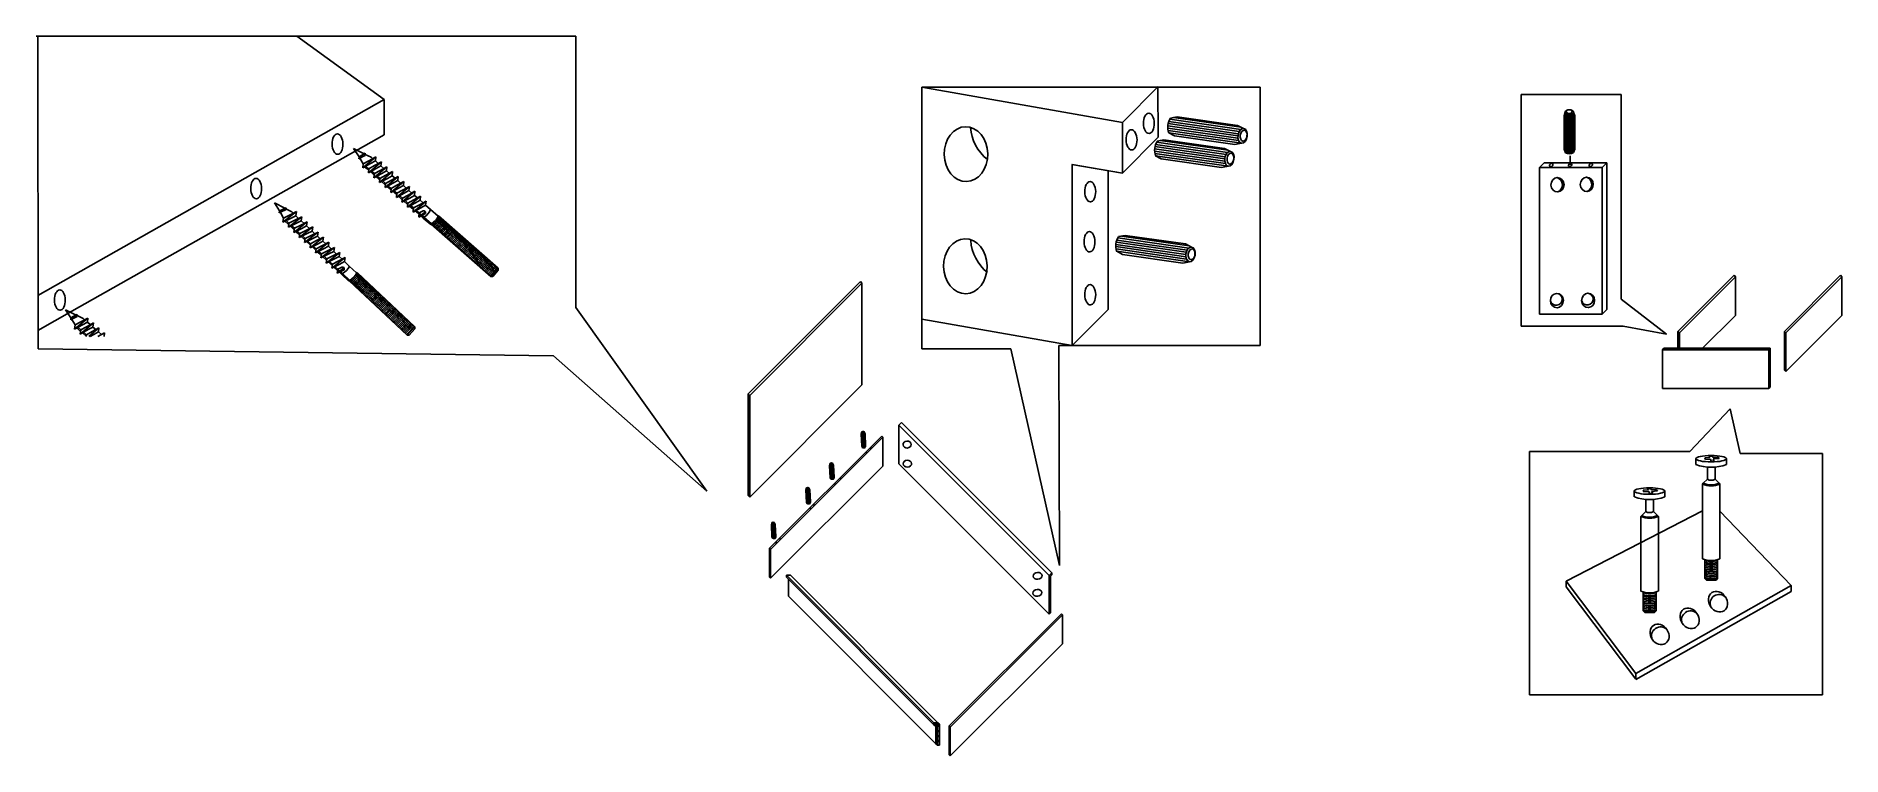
# Model space of a CAD drawing. Header units: inches. Extents: x -75 to 102, y 12 to 83.
import ezdxf

# ---------------------------------------------------------------- set-up
doc = ezdxf.new("R2010")
doc.units = ezdxf.units.IN
doc.header["$MEASUREMENT"] = 0
doc.linetypes.add('HIDDEN', pattern=[0.375, 0.25, -0.125])
doc.layers.add('NASCOSTE', color=1, linetype='HIDDEN')
doc.layers.add('OGGETTO', color=7, linetype='Continuous')

msp = doc.modelspace()

# ---------------------------------------------------------------- linework, layer by layer
for p, q in [((-22.3, 83.03), (-75.32, 83.03)), ((-75.14, 83.03), (-75.1, 52.29)), ((-41.11, 76.78), (-49.7, 83.03)), ((-22.3, 56.33), (-22.3, 83.03)), ((31.42, 74.54), (34.95, 78.08)), ((-75.14, 57.54), (-41.11, 76.78)), ((-41.11, 76.78), (-41.11, 73.33)), ((44.97, 78.01), (11.72, 78.01)), ((11.72, 78.01), (11.72, 52.27)), ((11.72, 78.01), (31.42, 74.54)), ((34.95, 73.08), (34.89, 78.01)), ((44.97, 52.61), (44.97, 78.01)), ((70.6, 54.51), (70.6, 77.27)), ((70.6, 77.27), (80.43, 77.27)), ((80.43, 77.27), (80.43, 57.17)), ((31.42, 74.54), (31.42, 69.54)), ((35.97, 74.64), (42.89, 73.64)), ((36.07, 74.85), (43.05, 73.84)), ((36.15, 74.97), (36.8, 75.09)), ((36.43, 75.02), (43.1, 74.06)), ((36.8, 75.09), (42.74, 74.25)), ((74.94, 75.54), (74.82, 75.19)), ((74.84, 71.9), (74.82, 75.19)), ((74.9, 71.7), (74.89, 75.4)), ((75.03, 71.52), (75.01, 75.39)), ((75.15, 71.48), (75.14, 75.33)), ((75.26, 71.47), (75.26, 75.3)), ((75.39, 71.47), (75.38, 75.29)), ((75.51, 71.48), (75.5, 75.31)), ((75.63, 71.52), (75.62, 75.36)), ((75.74, 75.54), (75.86, 75.2)), ((75.75, 71.58), (75.74, 75.54)), ((75.88, 71.9), (75.86, 75.2)), ((-71.79, 55.99), (-41.11, 73.33)), ((31.42, 69.54), (34.95, 73.08)), ((34.85, 72.7), (35.5, 72.83)), ((35.14, 72.76), (41.8, 71.8)), ((35.5, 72.83), (41.44, 71.99)), ((35.88, 74.21), (42.77, 73.21)), ((35.88, 73.99), (42.77, 72.99)), ((35.91, 74.43), (42.81, 73.43)), ((35.91, 73.76), (42.83, 72.76)), ((35.98, 73.52), (36.53, 73.21)), ((35.98, 73.52), (43.12, 72.49)), ((36.53, 73.21), (42.47, 72.36)), ((43.33, 73.94), (42.74, 74.25)), ((34.58, 71.95), (41.47, 70.95)), ((34.58, 71.73), (41.48, 70.73)), ((34.61, 72.17), (41.51, 71.17)), ((34.61, 71.5), (41.54, 70.5)), ((34.68, 72.38), (41.6, 71.38)), ((34.68, 71.26), (35.23, 70.95)), ((34.68, 71.26), (41.83, 70.23)), ((34.78, 72.59), (41.75, 71.58)), ((42.03, 71.68), (41.44, 71.99)), ((43.12, 72.49), (42.47, 72.36)), ((74.96, 71.55), (74.84, 71.9)), ((75.42, 71.27), (75.43, 70.38)), ((75.75, 71.58), (75.88, 71.9)), ((31.42, 69.54), (26.46, 70.41)), ((31.42, 69.54), (26.49, 70.41)), ((26.49, 70.41), (26.49, 52.61)), ((30.03, 56.15), (30.03, 69.79)), ((35.23, 70.95), (41.17, 70.1)), ((41.83, 70.23), (41.17, 70.1)), ((72.39, 70.11), (72.85, 70.58)), ((72.39, 55.69), (72.39, 70.11)), ((72.39, 70.11), (78.55, 70.11)), ((72.85, 70.58), (79.01, 70.58)), ((78.55, 70.11), (79.01, 70.58)), ((78.55, 55.69), (78.55, 70.11)), ((79.01, 56.15), (79.01, 70.58)), ((30.76, 62.55), (37.66, 61.56)), ((30.76, 62.33), (37.66, 61.33)), ((30.8, 62.78), (37.69, 61.77)), ((30.86, 62.98), (37.78, 61.99)), ((30.96, 63.19), (37.94, 62.19)), ((31.03, 63.31), (31.69, 63.44)), ((31.32, 63.36), (37.99, 62.4)), ((31.69, 63.44), (37.62, 62.59)), ((38.22, 62.28), (37.62, 62.59)), ((30.8, 62.1), (37.72, 61.1)), ((30.87, 61.87), (31.42, 61.55)), ((30.87, 61.87), (38.01, 60.84)), ((31.42, 61.55), (37.36, 60.71)), ((38.01, 60.84), (37.36, 60.71)), ((5.69, 58.89), (-5.34, 47.86)), ((-5.2, 47.71), (5.83, 58.75)), ((5.83, 58.75), (5.69, 58.89)), ((5.83, 48.75), (5.83, 58.75)), ((91.52, 59.51), (86.01, 53.99)), ((91.66, 59.37), (86.15, 53.85)), ((91.66, 59.37), (91.52, 59.51)), ((91.66, 59.37), (91.66, 55.57)), ((101.97, 59.51), (96.46, 53.99)), ((96.6, 53.85), (102.11, 59.37)), ((102.11, 59.37), (101.97, 59.51)), ((102.11, 55.57), (102.11, 59.37)), ((80.43, 57.17), (84.87, 53.72)), ((-71.79, 55.99), (-75.14, 54.1)), ((-22.3, 56.33), (-9.41, 38.28)), ((26.49, 52.61), (11.72, 55.21)), ((26.49, 52.61), (30.03, 56.15)), ((72.39, 55.69), (78.55, 55.69)), ((78.55, 55.69), (79.01, 56.15)), ((91.66, 55.57), (88.43, 52.34)), ((96.6, 50.05), (102.11, 55.57)), ((80.63, 54.51), (70.6, 54.51)), ((84.87, 53.72), (80.63, 54.51)), ((86.15, 53.85), (86.01, 53.99)), ((86.01, 53.99), (86.01, 52.34)), ((86.15, 53.85), (86.15, 52.34)), ((96.6, 53.85), (96.46, 53.99)), ((96.46, 50.19), (96.46, 53.99)), ((96.6, 50.05), (96.6, 53.85)), ((-24.49, 51.6), (-75.1, 52.29)), ((-9.41, 38.28), (-24.49, 51.6)), ((20.46, 52.27), (11.72, 52.27)), ((20.46, 52.27), (25.23, 31)), ((25.23, 31), (25.16, 52.61)), ((25.16, 52.61), (44.97, 52.61)), ((84.49, 52.19), (84.63, 52.34)), ((94.94, 52.19), (84.49, 52.19)), ((84.49, 52.19), (84.49, 48.39)), ((95.08, 52.34), (84.63, 52.34)), ((94.94, 52.19), (95.08, 52.34)), ((94.94, 48.39), (94.94, 52.19)), ((95.08, 48.54), (95.08, 52.34)), ((96.6, 50.05), (96.46, 50.19)), ((-5.2, 37.71), (5.83, 48.75)), ((84.49, 48.39), (94.94, 48.39)), ((94.94, 48.39), (95.08, 48.54)), ((-5.2, 47.71), (-5.34, 47.86)), ((-5.34, 47.86), (-5.34, 37.86)), ((-5.2, 37.71), (-5.2, 47.71)), ((91.15, 46.4), (87.16, 42.2)), ((87.16, 42.2), (91.15, 46.4)), ((91.15, 46.4), (92.12, 41.98)), ((9.44, 44.77), (9.72, 45.05)), ((9.44, 40.97), (9.44, 44.77)), ((9.44, 44.77), (24.22, 29.99)), ((9.72, 45.05), (24.5, 30.27)), ((7.77, 43.71), (-3.26, 32.68)), ((7.87, 43.6), (-3.16, 32.57)), ((5.78, 44.05), (5.74, 43.92)), ((5.81, 42.7), (5.74, 43.92)), ((5.86, 42.59), (5.78, 44.05)), ((5.86, 42.59), (5.81, 42.7)), ((5.91, 42.57), (5.83, 43.99)), ((5.95, 42.56), (5.87, 43.97)), ((6, 42.55), (5.92, 43.97)), ((6.04, 42.56), (5.96, 43.97)), ((6.09, 42.56), (6.01, 43.98)), ((6.13, 42.58), (6.05, 44.01)), ((6.07, 44.07), (6.13, 43.94)), ((6.17, 42.65), (6.1, 44.02)), ((6.19, 42.72), (6.13, 43.94)), ((6.16, 42.59), (6.19, 42.72)), ((7.87, 43.6), (7.77, 43.71)), ((7.87, 40.76), (7.87, 43.6)), ((2.68, 40.96), (2.65, 40.83)), ((2.71, 39.61), (2.65, 40.83)), ((2.77, 39.49), (2.68, 40.96)), ((2.81, 39.47), (2.73, 40.89)), ((2.86, 39.46), (2.78, 40.88)), ((2.9, 39.46), (2.82, 40.87)), ((2.95, 39.46), (2.87, 40.88)), ((2.99, 39.47), (2.91, 40.89)), ((3.04, 39.49), (2.96, 40.92)), ((2.98, 40.97), (3.03, 40.85)), ((3.08, 39.56), (3, 40.93)), ((3.1, 39.63), (3.03, 40.85)), ((9.44, 40.97), (24.22, 26.19)), ((87.16, 42.2), (71.41, 42.2)), ((71.41, 42.2), (71.41, 18.27)), ((87.77, 40.91), (87.77, 41.48)), ((88.64, 41.57), (89.14, 41.6)), ((88.7, 41.4), (88.64, 41.57)), ((89.2, 41.44), (88.7, 41.4)), ((89.14, 41.6), (89.07, 41.74)), ((89.07, 41.73), (89.37, 41.73)), ((89.27, 41.24), (89.2, 41.44)), ((89.58, 41.26), (89.27, 41.24)), ((89.37, 41.73), (89.46, 41.6)), ((89.46, 41.6), (89.95, 41.64)), ((90.05, 41.51), (89.47, 41.46)), ((89.47, 41.46), (89.58, 41.26)), ((89.95, 41.64), (90.05, 41.51)), ((90.77, 40.92), (90.77, 41.48)), ((92.12, 41.98), (100.21, 41.98)), ((100.21, 18.27), (100.21, 41.98)), ((-3.16, 29.73), (7.87, 40.76)), ((2.77, 39.49), (2.71, 39.61)), ((3.06, 39.5), (3.1, 39.63)), ((88.42, 38.99), (88.5, 39.07)), ((88.5, 39.07), (88.9, 39.47)), ((88.9, 39.47), (88.9, 40.66)), ((89.65, 39.47), (89.65, 40.66)), ((90.05, 39.07), (89.65, 39.47)), ((90.13, 38.99), (90.05, 39.07)), ((-5.2, 37.71), (-5.34, 37.86)), ((0.35, 38.54), (0.31, 38.41)), ((0.38, 37.19), (0.31, 38.41)), ((0.43, 37.07), (0.35, 38.54)), ((0.48, 37.05), (0.4, 38.47)), ((0.53, 37.04), (0.44, 38.46)), ((0.57, 37.04), (0.49, 38.45)), ((0.62, 37.04), (0.53, 38.46)), ((0.66, 37.05), (0.58, 38.47)), ((0.7, 37.07), (0.62, 38.5)), ((0.65, 38.55), (0.7, 38.43)), ((0.75, 37.14), (0.67, 38.51)), ((0.77, 37.21), (0.7, 38.43)), ((81.72, 37.73), (81.72, 38.3)), ((82.59, 38.39), (83.1, 38.42)), ((82.65, 38.22), (82.59, 38.39)), ((83.15, 38.25), (82.65, 38.22)), ((82.85, 36.28), (82.85, 37.47)), ((83.1, 38.42), (83.02, 38.55)), ((83.03, 38.55), (83.32, 38.55)), ((83.22, 38.06), (83.15, 38.25)), ((83.54, 38.08), (83.22, 38.06)), ((83.32, 38.55), (83.41, 38.41)), ((83.41, 38.41), (83.9, 38.46)), ((84, 38.32), (83.42, 38.27)), ((83.42, 38.27), (83.54, 38.08)), ((83.6, 36.29), (83.6, 37.47)), ((83.9, 38.46), (84, 38.32)), ((84.73, 37.73), (84.73, 38.3)), ((88.42, 31.65), (88.42, 38.99)), ((90.13, 31.65), (90.13, 38.99)), ((0.43, 37.07), (0.38, 37.19)), ((0.73, 37.08), (0.77, 37.21)), ((75.02, 29.44), (88.42, 36.35)), ((82.37, 35.81), (82.45, 35.89)), ((82.37, 28.46), (82.37, 35.81)), ((82.45, 35.89), (82.85, 36.28)), ((84, 35.89), (83.6, 36.29)), ((84.08, 35.81), (84, 35.89)), ((84.08, 28.47), (84.08, 35.81)), ((97.13, 29.01), (90.13, 36.33)), ((-3.04, 35.13), (-3.07, 35)), ((-3.01, 33.79), (-3.07, 35)), ((-2.95, 33.67), (-3.04, 35.13)), ((-2.95, 33.67), (-3.01, 33.79)), ((-2.91, 33.65), (-2.99, 35.07)), ((-2.86, 33.64), (-2.94, 35.05)), ((-2.82, 33.64), (-2.9, 35.05)), ((-2.77, 33.64), (-2.85, 35.05)), ((-2.73, 33.65), (-2.81, 35.07)), ((-2.68, 33.66), (-2.76, 35.1)), ((-2.74, 35.15), (-2.69, 35.03)), ((-2.64, 33.73), (-2.72, 35.1)), ((-2.62, 33.81), (-2.69, 35.03)), ((-2.66, 33.68), (-2.62, 33.81)), ((-3.16, 32.57), (-3.26, 32.68)), ((-3.26, 32.68), (-3.26, 29.84)), ((-3.16, 29.73), (-3.16, 32.57)), ((24.22, 29.99), (24.5, 30.27)), ((24.5, 30.27), (24.5, 30.07)), ((-3.16, 29.73), (-3.26, 29.84)), ((12.9, 15.53), (-1.59, 30.03)), ((-1.19, 30.03), (-1.59, 30.03)), ((-1.59, 30.03), (-1.59, 29.83)), ((12.9, 15.33), (-1.59, 29.83)), ((-1.39, 27.97), (-1.39, 29.63)), ((13.3, 15.53), (-1.19, 30.03)), ((24.22, 26.19), (24.22, 29.99)), ((24.36, 29.93), (24.22, 29.79)), ((24.5, 30.07), (24.36, 29.93)), ((24.36, 29.93), (24.36, 26.33)), ((81.88, 20.37), (75.02, 29.44)), ((75.02, 29.44), (75.02, 28.88)), ((75.02, 28.88), (81.88, 19.81)), ((81.88, 20.37), (97.13, 29.01)), ((81.88, 19.78), (97.13, 28.44)), ((97.13, 29.01), (97.13, 28.44)), ((13.1, 13.47), (-1.39, 27.97)), ((25.44, 26.24), (14.41, 15.21)), ((25.54, 26.13), (14.51, 15.1)), ((24.22, 26.19), (24.36, 26.33)), ((25.54, 26.13), (25.44, 26.24)), ((25.54, 23.3), (25.54, 26.13)), ((14.51, 12.27), (25.54, 23.3)), ((81.88, 20.37), (81.88, 19.81)), ((71.41, 18.27), (100.21, 18.27)), ((13.05, 15.39), (12.9, 15.53)), ((13.3, 15.53), (12.9, 15.53)), ((12.9, 15.53), (12.9, 15.33)), ((13.05, 15.19), (12.9, 15.33)), ((13.45, 15.39), (13.05, 15.39)), ((13.05, 15.39), (13.05, 15.19)), ((13.05, 15.19), (13.25, 15.19)), ((13.1, 13.47), (13.1, 15.19)), ((13.25, 15.19), (13.25, 13.33)), ((13.25, 15.19), (13.45, 15.19)), ((13.45, 15.39), (13.3, 15.53)), ((13.45, 13.33), (13.45, 15.39)), ((14.51, 15.1), (14.41, 15.21)), ((14.41, 12.37), (14.41, 15.21)), ((14.51, 12.27), (14.51, 15.1)), ((13.25, 13.33), (13.1, 13.47)), ((13.25, 13.33), (13.45, 13.33)), ((14.51, 12.27), (14.41, 12.37))]:
    msp.add_line(p, q)
at = {"color": 7}
for p, q in [((-44.12, 71.96), (-43.59, 71.16)), ((-44.12, 71.96), (-43.07, 71.45)), ((-43.61, 70.96), (-42.97, 71.51)), ((-43.22, 71.18), (-43.61, 70.96)), ((-43.61, 70.96), (-43.59, 71.17)), ((-43.3, 71.32), (-43.59, 71.17)), ((-43.5, 71.03), (-43.18, 70.47)), ((-43.3, 71.32), (-42.97, 71.51)), ((-43.22, 71.18), (-42.99, 71.3)), ((-43.22, 70.07), (-41.94, 71.15)), ((-42.99, 71.3), (-42.97, 71.51)), ((-42.98, 71.4), (-42.39, 71.11)), ((-42.61, 70.78), (-41.94, 71.15)), ((-42.39, 71.11), (-42.25, 70.98)), ((-41.98, 70.75), (-41.94, 71.15)), ((-42.45, 70.49), (-43.22, 70.07)), ((-43.22, 70.07), (-43.18, 70.47)), ((-42.61, 70.78), (-43.18, 70.47)), ((-42.71, 69.9), (-42.99, 70.15)), ((-42.63, 69.99), (-42.91, 70.24)), ((-42.67, 69.59), (-41.39, 70.67)), ((-41.9, 70.01), (-42.67, 69.59)), ((-42.67, 69.59), (-42.63, 69.99)), ((-42.06, 70.3), (-42.63, 69.99)), ((-42.45, 70.49), (-41.98, 70.75)), ((-42.16, 69.42), (-42.44, 69.67)), ((-42.08, 69.51), (-42.36, 69.75)), ((-42.12, 69.1), (-40.84, 70.19)), ((-41.35, 69.53), (-42.12, 69.1)), ((-42.12, 69.1), (-42.08, 69.51)), ((-41.51, 69.82), (-42.08, 69.51)), ((-42.06, 70.3), (-41.39, 70.67)), ((-41.98, 70.75), (-41.7, 70.5)), ((-41.9, 70.01), (-41.43, 70.26)), ((-41.53, 69.02), (-41.81, 69.27)), ((-41.57, 68.62), (-40.29, 69.7)), ((-40.96, 69.34), (-41.53, 69.02)), ((-41.51, 69.82), (-40.84, 70.19)), ((-41.43, 70.26), (-41.39, 70.67)), ((-41.43, 70.26), (-41.15, 70.02)), ((-41.35, 69.53), (-40.88, 69.78)), ((-41.02, 68.14), (-39.74, 69.22)), ((-40.96, 69.34), (-40.29, 69.7)), ((-40.88, 69.78), (-40.84, 70.19)), ((-40.88, 69.78), (-40.6, 69.53)), ((-40.8, 69.04), (-40.33, 69.3)), ((-40.41, 68.85), (-39.74, 69.22)), ((-40.33, 69.3), (-40.29, 69.7)), ((-40.33, 69.3), (-40.05, 69.05)), ((-39.78, 68.82), (-39.74, 69.22)), ((-41.61, 68.93), (-41.89, 69.18)), ((-40.8, 69.04), (-41.57, 68.62)), ((-41.57, 68.62), (-41.53, 69.02)), ((-41.06, 68.45), (-41.34, 68.7)), ((-40.98, 68.54), (-41.26, 68.79)), ((-40.25, 68.56), (-41.02, 68.14)), ((-41.02, 68.14), (-40.98, 68.54)), ((-40.41, 68.85), (-40.98, 68.54)), ((-40.51, 67.97), (-40.79, 68.22)), ((-40.43, 68.06), (-40.71, 68.31)), ((-40.47, 67.65), (-39.19, 68.74)), ((-39.7, 68.08), (-40.47, 67.65)), ((-40.47, 67.65), (-40.43, 68.06)), ((-39.86, 68.37), (-40.43, 68.06)), ((-40.25, 68.56), (-39.78, 68.82)), ((-39.96, 67.49), (-40.24, 67.74)), ((-39.88, 67.57), (-40.16, 67.82)), ((-39.92, 67.17), (-38.64, 68.25)), ((-39.15, 67.6), (-39.92, 67.17)), ((-39.92, 67.17), (-39.88, 67.57)), ((-39.31, 67.89), (-39.88, 67.57)), ((-39.86, 68.37), (-39.19, 68.74)), ((-39.78, 68.82), (-39.5, 68.57)), ((-39.7, 68.08), (-39.23, 68.33)), ((-39.38, 66.69), (-38.09, 67.77)), ((-39.31, 67.89), (-38.64, 68.25)), ((-39.23, 68.33), (-39.19, 68.74)), ((-39.23, 68.33), (-38.95, 68.08)), ((-39.15, 67.6), (-38.68, 67.85)), ((-38.76, 67.4), (-38.09, 67.77)), ((-38.68, 67.85), (-38.64, 68.25)), ((-38.68, 67.85), (-38.4, 67.6)), ((-38.13, 67.37), (-38.09, 67.77)), ((-51.9, 66.65), (-51.39, 65.84)), ((-51.9, 66.65), (-50.87, 66.1)), ((-51.42, 65.64), (-50.76, 66.16)), ((-51.42, 65.64), (-51.39, 65.84)), ((-51.03, 65.84), (-51.42, 65.64)), ((-51.1, 65.98), (-51.39, 65.84)), ((-51.31, 65.7), (-51.01, 65.13)), ((-51.1, 65.98), (-50.76, 66.16)), ((-51.06, 64.73), (-49.74, 65.77)), ((-51.03, 65.84), (-50.79, 65.95)), ((-50.79, 65.95), (-50.76, 66.16)), ((-50.78, 66.05), (-50.2, 65.74)), ((-50.42, 65.42), (-49.74, 65.77)), ((-50.2, 65.74), (-50.06, 65.61)), ((-49.8, 65.37), (-49.74, 65.77)), ((-39.41, 67), (-39.69, 67.25)), ((-39.33, 67.09), (-39.61, 67.34)), ((-38.6, 67.11), (-39.38, 66.69)), ((-39.38, 66.69), (-39.33, 67.09)), ((-38.76, 67.4), (-39.33, 67.09)), ((-38.86, 66.52), (-39.14, 66.77)), ((-38.78, 66.61), (-39.07, 66.86)), ((-38.83, 66.21), (-37.54, 67.29)), ((-38.05, 66.63), (-38.83, 66.21)), ((-38.83, 66.21), (-38.78, 66.61)), ((-38.21, 66.92), (-38.78, 66.61)), ((-38.6, 67.11), (-38.13, 67.37)), ((-38.31, 66.04), (-38.59, 66.29)), ((-38.23, 66.13), (-38.52, 66.38)), ((-38.28, 65.72), (-36.99, 66.81)), ((-37.5, 66.15), (-38.28, 65.72)), ((-38.28, 65.72), (-38.23, 66.13)), ((-37.66, 66.44), (-38.23, 66.13)), ((-38.21, 66.92), (-37.54, 67.29)), ((-38.13, 67.37), (-37.85, 67.12)), ((-38.05, 66.63), (-37.58, 66.89)), ((-37.29, 65.14), (-38.04, 65.8)), ((-37.21, 65.23), (-37.97, 65.89)), ((-37.72, 65.24), (-37.08, 65.78)), ((-37.3, 65.84), (-37.67, 65.64)), ((-37.66, 66.44), (-36.99, 66.81)), ((-37.58, 66.89), (-37.54, 67.29)), ((-37.58, 66.89), (-37.3, 66.64)), ((-37.5, 66.15), (-37.04, 66.4)), ((-37.04, 66.4), (-36.99, 66.81)), ((-36.56, 65.98), (-37.04, 66.4)), ((-51.06, 64.73), (-51.01, 65.13)), ((-50.27, 65.13), (-51.06, 64.73)), ((-50.42, 65.42), (-51.01, 65.13)), ((-50.55, 64.54), (-50.83, 64.8)), ((-50.47, 64.63), (-50.75, 64.89)), ((-50.53, 64.23), (-49.21, 65.27)), ((-50.53, 64.23), (-50.47, 64.63)), ((-49.74, 64.63), (-50.53, 64.23)), ((-49.89, 64.92), (-50.47, 64.63)), ((-50.02, 64.04), (-50.3, 64.3)), ((-50.27, 65.13), (-49.8, 65.37)), ((-49.94, 64.13), (-50.22, 64.39)), ((-50, 63.73), (-48.68, 64.76)), ((-50, 63.73), (-49.94, 64.13)), ((-49.21, 64.12), (-50, 63.73)), ((-49.36, 64.42), (-49.94, 64.13)), ((-49.89, 64.92), (-49.21, 65.27)), ((-49.8, 65.37), (-49.53, 65.11)), ((-49.74, 64.63), (-49.27, 64.86)), ((-49.41, 63.63), (-49.68, 63.89)), ((-49.47, 63.22), (-48.14, 64.26)), ((-48.83, 63.92), (-49.41, 63.63)), ((-49.36, 64.42), (-48.68, 64.76)), ((-49.27, 64.86), (-49.21, 65.27)), ((-49.27, 64.86), (-48.99, 64.61)), ((-49.21, 64.12), (-48.74, 64.36)), ((-48.83, 63.92), (-48.14, 64.26)), ((-48.74, 64.36), (-48.68, 64.76)), ((-48.74, 64.36), (-48.46, 64.1)), ((-48.2, 63.86), (-48.14, 64.26)), ((-37.72, 65.24), (-37.67, 65.64)), ((-37.05, 65.6), (-37.72, 65.24)), ((-49.49, 63.54), (-49.76, 63.8)), ((-49.47, 63.22), (-49.41, 63.63)), ((-48.68, 63.62), (-49.47, 63.22)), ((-48.96, 63.04), (-49.23, 63.3)), ((-48.87, 63.13), (-49.15, 63.38)), ((-48.93, 62.72), (-47.61, 63.76)), ((-48.93, 62.72), (-48.87, 63.13)), ((-48.14, 63.12), (-48.93, 62.72)), ((-48.29, 63.42), (-48.87, 63.13)), ((-48.42, 62.54), (-48.7, 62.8)), ((-48.68, 63.62), (-48.2, 63.86)), ((-48.34, 62.62), (-48.62, 62.88)), ((-48.4, 62.22), (-47.08, 63.26)), ((-48.4, 62.22), (-48.34, 62.62)), ((-47.61, 62.62), (-48.4, 62.22)), ((-47.76, 62.92), (-48.34, 62.62)), ((-48.29, 63.42), (-47.61, 63.76)), ((-48.2, 63.86), (-47.93, 63.6)), ((-47.89, 62.04), (-48.16, 62.3)), ((-48.14, 63.12), (-47.67, 63.36)), ((-47.81, 62.12), (-48.08, 62.38)), ((-47.87, 61.72), (-46.55, 62.76)), ((-47.87, 61.72), (-47.81, 62.12)), ((-47.08, 62.12), (-47.87, 61.72)), ((-47.23, 62.42), (-47.81, 62.12)), ((-47.76, 62.92), (-47.08, 63.26)), ((-47.67, 63.36), (-47.61, 63.76)), ((-47.67, 63.36), (-47.39, 63.1)), ((-47.61, 62.62), (-47.14, 62.86)), ((-47.33, 61.22), (-46.01, 62.26)), ((-47.23, 62.42), (-46.55, 62.76)), ((-47.14, 62.86), (-47.08, 63.26)), ((-47.14, 62.86), (-46.86, 62.6)), ((-47.08, 62.12), (-46.6, 62.36)), ((-46.69, 61.92), (-46.01, 62.26)), ((-46.6, 62.36), (-46.55, 62.76)), ((-46.6, 62.36), (-46.33, 62.1)), ((-46.07, 61.86), (-46.01, 62.26)), ((-47.36, 61.54), (-47.63, 61.8)), ((-47.28, 61.62), (-47.55, 61.88)), ((-46.54, 61.62), (-47.33, 61.22)), ((-47.33, 61.22), (-47.28, 61.62)), ((-46.69, 61.92), (-47.28, 61.62)), ((-46.82, 61.04), (-47.1, 61.29)), ((-46.74, 61.12), (-47.02, 61.38)), ((-46.8, 60.72), (-45.48, 61.76)), ((-46.8, 60.72), (-46.74, 61.12)), ((-46.01, 61.12), (-46.8, 60.72)), ((-46.16, 61.41), (-46.74, 61.12)), ((-46.29, 60.53), (-46.57, 60.79)), ((-46.54, 61.62), (-46.07, 61.86)), ((-46.21, 60.62), (-46.49, 60.88)), ((-46.27, 60.22), (-44.95, 61.26)), ((-45.48, 60.62), (-46.27, 60.22)), ((-46.27, 60.22), (-46.21, 60.62)), ((-45.63, 60.91), (-46.21, 60.62)), ((-46.16, 61.41), (-45.48, 61.76)), ((-46.07, 61.86), (-45.8, 61.6)), ((-46.01, 61.12), (-45.54, 61.36)), ((-45.22, 59.69), (-45.95, 60.38)), ((-45.63, 60.91), (-44.95, 61.26)), ((-45.54, 61.36), (-45.48, 61.76)), ((-45.54, 61.36), (-45.26, 61.1)), ((-45.48, 60.62), (-45, 60.86)), ((-45, 60.86), (-44.95, 61.26)), ((-44.54, 60.42), (-45, 60.86)), ((-45.3, 59.61), (-46.03, 60.29)), ((-45.73, 59.71), (-45.07, 60.23)), ((-45.73, 59.71), (-45.67, 60.12)), ((-45.05, 60.06), (-45.73, 59.71)), ((-45.29, 60.31), (-45.67, 60.12)), ((-72.42, 56.12), (-71.89, 55.32)), ((-72.42, 56.12), (-71.38, 55.6)), ((-71.91, 55.12), (-71.27, 55.66)), ((-71.53, 55.33), (-71.91, 55.12)), ((-71.91, 55.12), (-71.89, 55.32)), ((-71.6, 55.48), (-71.89, 55.32)), ((-71.8, 55.18), (-71.48, 54.63)), ((-71.6, 55.48), (-71.27, 55.66)), ((-71.53, 55.33), (-71.29, 55.46)), ((-71.53, 54.23), (-70.24, 55.31)), ((-71.29, 55.46), (-71.27, 55.66)), ((-71.28, 55.56), (-70.7, 55.27)), ((-70.91, 54.94), (-70.24, 55.31)), ((-70.7, 55.27), (-70.55, 55.14)), ((-70.28, 54.91), (-70.24, 55.31)), ((-70.75, 54.65), (-71.53, 54.23)), ((-71.53, 54.23), (-71.48, 54.63)), ((-70.91, 54.94), (-71.48, 54.63)), ((-70.95, 54), (-71.32, 54.34)), ((-70.93, 54.15), (-71.21, 54.4)), ((-70.98, 53.74), (-69.69, 54.83)), ((-70.2, 54.17), (-70.98, 53.74)), ((-70.98, 53.74), (-70.93, 54.15)), ((-70.36, 54.46), (-70.93, 54.15)), ((-70.4, 53.52), (-70.77, 53.85)), ((-70.75, 54.65), (-70.28, 54.91)), ((-70.38, 53.66), (-70.67, 53.91)), ((-70.4, 53.49), (-70.38, 53.66)), ((-69.81, 53.98), (-70.38, 53.66)), ((-70.36, 54.46), (-69.69, 54.83)), ((-70.28, 54.91), (-70, 54.66)), ((-70.2, 54.17), (-69.73, 54.42)), ((-70.15, 53.49), (-69.14, 54.34)), ((-69.65, 53.68), (-70, 53.49)), ((-69.81, 53.98), (-69.14, 54.34)), ((-69.73, 54.42), (-69.69, 54.83)), ((-69.73, 54.42), (-69.45, 54.17)), ((-69.65, 53.68), (-69.18, 53.94)), ((-69.26, 53.49), (-68.59, 53.86)), ((-69.18, 53.94), (-69.14, 54.34)), ((-69.18, 53.94), (-68.9, 53.69)), ((-68.63, 53.49), (-68.59, 53.86))]:
    msp.add_line(p, q, dxfattribs=at)
at = {"color": 0}
for p, q in [((-36.56, 65.98), (-35.81, 65.32)), ((-37.29, 65.14), (-36.54, 64.49)), ((-37.21, 65.23), (-36.47, 64.58)), ((-36.51, 64.53), (-30.65, 59.39)), ((-36.51, 64.53), (-30.65, 59.39)), ((-35.81, 65.32), (-35.77, 65.37)), ((-35.77, 65.37), (-29.91, 60.22)), ((-44.54, 60.42), (-43.82, 59.74)), ((-45.3, 59.61), (-44.58, 58.92)), ((-45.22, 59.69), (-44.5, 59.01)), ((-44.54, 58.97), (-38.86, 53.63)), ((-44.54, 58.97), (-38.86, 53.63)), ((-43.82, 59.74), (-43.77, 59.78)), ((-43.77, 59.78), (-38.1, 54.44)), ((88.64, 31.57), (88.65, 29.71)), ((89.9, 31.57), (89.9, 29.71)), ((82.6, 28.39), (82.6, 26.53)), ((83.85, 28.39), (83.86, 26.53))]:
    msp.add_line(p, q, dxfattribs=at)
for centre in [(86.06, 53.23), (96.52, 53.39), (86.07, 52.39), (96.52, 52.29), (96.52, 51.17), (6.25, 42.07), (6.69, 42.53), (3.19, 39.01), (3.73, 39.55), (0.76, 36.6), (1.11, 36.95), (-2.6, 33.24), (-2.23, 33.61), (24.28, 29.95), (24.29, 29.34), (24.44, 30.11), (24.29, 28.27), (24.29, 27.18), (13.15, 15.3), (13.35, 15.29), (13.35, 14.71), (13.35, 14.2), (13.35, 13.73)]:
    msp.add_circle(centre, 0.05)
for centre, radius, start, end in [((37.4, 74.09), 1.53, 145.1514, 201.7408), ((20.94, 74.36), 4.45, 183.9491, 231.1767), ((36.11, 71.83), 1.53, 145.1514, 201.7408), ((75.33, 72.3), 0.841, 243.5402, 300.1295), ((73.89, 68.4), 0.76, 293.8914, 70.1967), ((76.77, 68.44), 0.76, 293.8914, 70.1967), ((20.95, 63.25), 4.45, 183.9491, 231.1767), ((32.29, 62.43), 1.53, 145.1514, 201.7408), ((74.04, 57.15), 0.589, 193.8742, 85.767), ((77.1, 57.17), 0.575, 195.7443, 83.8969), ((6, 42.86), 0.311, 243.3088, 299.8981), ((89.27, 44.87), 4.23, 249.2662, 290.853), ((2.91, 39.77), 0.311, 243.3088, 299.8981), ((89.27, 40.93), 2.01, 247.4845, 292.747), ((89.27, 40.06), 0.702, 237.8903, 302.587), ((83.22, 41.69), 4.23, 249.2662, 290.853), ((89.27, 41.08), 2.26, 247.8942, 292.3157), ((0.57, 37.35), 0.311, 243.3088, 299.8981), ((83.22, 37.9), 2.26, 247.8942, 292.3157), ((83.22, 37.74), 2.01, 247.4845, 292.747), ((83.22, 36.88), 0.702, 237.8903, 302.587), ((-2.81, 33.95), 0.311, 243.3088, 299.8981), ((89.27, 33.74), 2.26, 247.8942, 292.3157), ((83.22, 30.56), 2.26, 247.8942, 292.3157), ((90.06, 27.25), 0.887, 45.4217, 201.9232), ((84.3, 24.06), 0.887, 45.4217, 201.9232), ((87.25, 25.64), 0.887, 45.4217, 201.9232)]:
    msp.add_arc(centre, radius, start, end)
at = {"color": 7}
for centre, start, end in [((-37.23, 65.66), 340.0127, 111.9349), ((-45.23, 60.13), 338.0789, 110.001)]:
    msp.add_arc(centre, 0.191, start, end, dxfattribs=at)
at = {"linetype": 'Continuous'}
for centre, radius, start, end in [((-37.85, 66.45), 1.37, 297.4198, 339.9804), ((-37.29, 65.97), 1.62, 300.7651, 336.6351), ((-37.29, 65.97), 1.77, 300.7651, 336.6351), ((-37.29, 65.97), 1.91, 301.7597, 335.6405), ((-37.29, 65.97), 2.06, 302.9991, 334.4011), ((-37.29, 65.97), 2.21, 304.0676, 333.3327), ((-37.29, 65.97), 2.35, 304.9985, 332.4017), ((-37.29, 65.97), 2.5, 305.8171, 331.5831), ((-37.29, 65.97), 2.65, 306.5427, 330.8576), ((-37.29, 65.97), 2.79, 307.1903, 330.2099), ((-37.29, 65.97), 2.94, 307.772, 329.6282), ((-37.29, 65.97), 3.09, 308.2975, 329.1027), ((-37.29, 65.97), 3.23, 308.7745, 328.6258), ((-37.29, 65.97), 3.38, 309.2094, 328.1908), ((-37.29, 65.97), 3.53, 309.6077, 327.7925), ((-37.29, 65.97), 3.67, 309.9738, 327.4264), ((-37.29, 65.97), 3.82, 310.3114, 327.0888), ((-37.29, 65.97), 3.97, 310.6238, 326.7764), ((-37.29, 65.97), 4.11, 310.9137, 326.4865), ((-37.29, 65.97), 4.26, 311.1834, 326.2168), ((-37.29, 65.97), 4.41, 311.4351, 325.9651), ((-37.29, 65.97), 4.55, 311.6704, 325.7299), ((-37.29, 65.97), 4.7, 311.8909, 325.5094), ((-37.29, 65.97), 4.85, 312.0979, 325.3023), ((-37.29, 65.97), 4.99, 312.2927, 325.1075), ((-37.29, 65.97), 5.14, 312.4763, 324.9239), ((-37.29, 65.97), 5.29, 312.6497, 324.7505), ((-37.29, 65.97), 5.44, 312.8136, 324.5866), ((-37.29, 65.97), 5.58, 312.9689, 324.4313), ((-37.29, 65.97), 5.73, 313.1162, 324.284), ((-37.29, 65.97), 5.88, 313.2561, 324.1441), ((-37.29, 65.97), 6.02, 313.3892, 324.011), ((-37.29, 65.97), 6.17, 313.5159, 323.8844), ((-37.29, 65.97), 6.32, 313.6367, 323.7636), ((-37.29, 65.97), 6.46, 313.7519, 323.6483), ((-45.81, 60.93), 1.37, 295.4859, 338.0466), ((-37.29, 65.97), 6.61, 313.8621, 323.5382), ((-37.29, 65.97), 6.76, 313.9674, 323.4328), ((-37.29, 65.97), 6.9, 314.0682, 323.332), ((-37.29, 65.97), 7.05, 314.1649, 323.2354), ((-37.29, 65.97), 7.2, 314.2575, 323.1427), ((-37.29, 65.97), 7.34, 314.3465, 323.0537), ((-37.29, 65.97), 7.49, 314.432, 322.9682), ((-37.29, 65.97), 7.64, 314.5141, 322.8861), ((-37.29, 65.97), 7.78, 314.5932, 322.807), ((-37.29, 65.97), 7.93, 314.6693, 322.7309), ((-37.29, 65.97), 8.08, 314.7427, 322.6575), ((-37.29, 65.97), 8.22, 314.8134, 322.5868), ((-37.29, 65.97), 8.37, 314.8817, 322.5185), ((-37.29, 65.97), 8.52, 314.9476, 322.4527), ((-37.29, 65.97), 8.66, 315.0112, 322.389), ((-37.29, 65.97), 8.81, 315.0727, 322.3275), ((-37.29, 65.97), 8.96, 315.1323, 322.268), ((-37.29, 65.97), 9.1, 315.1898, 322.2104), ((-45.28, 60.43), 1.62, 298.8313, 334.7012), ((-45.28, 60.43), 1.77, 298.8313, 334.7012), ((-45.28, 60.43), 1.91, 299.8258, 333.7067), ((-45.28, 60.43), 2.06, 301.0653, 332.4673), ((-45.28, 60.43), 2.21, 302.1337, 331.3988), ((-45.28, 60.43), 2.35, 303.0647, 330.4679), ((-45.28, 60.43), 2.5, 303.8832, 329.6493), ((-45.28, 60.43), 2.65, 304.6088, 328.9237), ((-45.28, 60.43), 2.79, 305.2565, 328.2761), ((-45.28, 60.43), 2.94, 305.8382, 327.6943), ((-45.28, 60.43), 3.09, 306.3636, 327.1689), ((-45.28, 60.43), 3.23, 306.8406, 326.6919), ((-37.29, 65.97), 9.25, 315.2456, 322.1546), ((-45.28, 60.43), 3.38, 307.2756, 326.257), ((-45.28, 60.43), 3.53, 307.6738, 325.8587), ((-45.28, 60.43), 3.67, 308.0399, 325.4926), ((-45.28, 60.43), 3.82, 308.3776, 325.155), ((-45.28, 60.43), 3.97, 308.69, 324.8426), ((-45.28, 60.43), 4.11, 308.9798, 324.5527), ((-45.28, 60.43), 4.26, 309.2496, 324.2829), ((-45.28, 60.43), 4.41, 309.5012, 324.0313), ((-45.28, 60.43), 4.55, 309.7365, 323.796), ((-45.28, 60.43), 4.7, 309.957, 323.5755), ((-45.28, 60.43), 4.85, 310.1641, 323.3685), ((-45.28, 60.43), 4.99, 310.3589, 323.1737), ((-45.28, 60.43), 5.14, 310.5425, 322.99), ((-45.28, 60.43), 5.29, 310.7158, 322.8167), ((-45.28, 60.43), 5.44, 310.8798, 322.6527), ((-45.28, 60.43), 5.58, 311.0351, 322.4974), ((-45.28, 60.43), 5.73, 311.1824, 322.3501), ((-45.28, 60.43), 5.88, 311.3223, 322.2102), ((-45.28, 60.43), 6.02, 311.4553, 322.0772), ((-45.28, 60.43), 6.17, 311.582, 321.9505), ((-45.28, 60.43), 6.32, 311.7028, 321.8297), ((-45.28, 60.43), 6.46, 311.8181, 321.7144), ((-45.28, 60.43), 6.61, 311.9282, 321.6043), ((-45.28, 60.43), 6.76, 312.0335, 321.499), ((-45.28, 60.43), 6.9, 312.1344, 321.3981), ((-45.28, 60.43), 7.05, 312.231, 321.3015), ((-45.28, 60.43), 7.2, 312.3237, 321.2088), ((-45.28, 60.43), 7.34, 312.4127, 321.1199), ((-45.28, 60.43), 7.49, 312.4981, 321.0344), ((-45.28, 60.43), 7.64, 312.5803, 320.9522), ((-45.28, 60.43), 7.78, 312.6594, 320.8732), ((-45.28, 60.43), 7.93, 312.7355, 320.797), ((-45.28, 60.43), 8.08, 312.8088, 320.7237), ((-45.28, 60.43), 8.22, 312.8796, 320.6529), ((-45.28, 60.43), 8.37, 312.9478, 320.5847), ((-45.28, 60.43), 8.52, 313.0137, 320.5188), ((-45.28, 60.43), 8.66, 313.0774, 320.4552), ((-45.28, 60.43), 8.81, 313.1389, 320.3936), ((-45.28, 60.43), 8.96, 313.1984, 320.3341), ((-45.28, 60.43), 9.1, 313.256, 320.2765), ((-45.28, 60.43), 9.25, 313.3117, 320.2208), ((89.27, 33.25), 1.87, 250.5513, 289.7339), ((89.27, 32.95), 1.75, 249.0798, 291.2055), ((89.27, 33.24), 2.18, 253.3938, 286.8915), ((89.27, 32.89), 2.01, 251.9046, 288.3806), ((89.27, 33.03), 2.3, 254.2945, 285.9907), ((89.27, 32.93), 2.37, 254.7421, 285.5431), ((89.27, 32.33), 1.95, 251.3034, 288.9818), ((89.27, 32.02), 1.81, 249.814, 290.4712), ((89.27, 31.72), 1.69, 248.3295, 291.9557), ((89.27, 31.77), 1.89, 250.6845, 289.6007), ((89.27, 31.46), 1.76, 249.1708, 291.1144), ((83.22, 30.06), 1.87, 250.5513, 289.7339), ((83.22, 29.76), 1.75, 249.0798, 291.2055), ((83.22, 30.06), 2.18, 253.3938, 286.8915), ((83.22, 29.71), 2.01, 251.9046, 288.3806), ((83.22, 29.85), 2.3, 254.2945, 285.9907), ((83.22, 29.75), 2.37, 254.7421, 285.5431), ((83.22, 29.15), 1.95, 251.3034, 288.9818), ((83.22, 28.83), 1.81, 249.814, 290.4712), ((83.22, 28.54), 1.69, 248.3295, 291.9557), ((83.22, 28.59), 1.89, 250.6845, 289.6007), ((83.22, 28.28), 1.76, 249.1708, 291.1144)]:
    msp.add_arc(centre, radius, start, end, dxfattribs=at)
for centre, major_axis, ratio in [((34.02, 74.45), (-0.018, 0.997), 0.536229), ((75.34, 75.54), (-0.402, -0.002), 0.62185), ((75.32, 75.6), (-0.294, -0.001), 0.62185), ((-45.7, 72.41), (-0.018, 0.997), 0.536229), ((16.05, 71.42), (-0.05, 2.7), 0.792823), ((32.32, 72.83), (-0.018, 0.997), 0.536229), ((43.23, 73.22), (0.103, 0.724), 0.62185), ((43.33, 73.24), (0.075, 0.529), 0.62185), ((41.93, 70.96), (0.103, 0.724), 0.62185), ((42.03, 70.98), (0.075, 0.529), 0.62185), ((-53.69, 68.04), (-0.018, 0.997), 0.536229), ((28.26, 67.73), (-0.018, 0.997), 0.536229), ((15.99, 60.4), (-0.05, 2.7), 0.792823), ((28.19, 62.81), (-0.018, 0.997), 0.536229), ((38.11, 61.56), (0.103, 0.724), 0.62185), ((38.22, 61.58), (0.075, 0.529), 0.62185), ((28.26, 57.6), (-0.018, 0.997), 0.536229), ((-72.98, 57.08), (-0.018, 0.997), 0.536229), ((89.27, 41.48), (1.5, 0), 0.207984), ((83.22, 38.3), (1.5, 0), 0.207984)]:
    msp.add_ellipse(centre, major_axis=major_axis, ratio=ratio)
for centre, major_axis, ratio, start_param, end_param in [((73.56, 70.36), (0.144, 0.113), 0.770113, -4.712389, 1.570796), ((75.41, 70.36), (0.144, 0.113), 0.770113, -4.712389, 1.570796), ((77.44, 70.35), (0.144, 0.113), 0.770113, -4.712389, 1.570796), ((74.17, 68.41), (-0.025, 0.705), 0.907491, -6.283185, 0), ((77.05, 68.45), (-0.025, 0.705), 0.907491, -6.283185, 0), ((74.11, 57.03), (-0.025, 0.705), 0.907491, -6.283185, 0), ((77.18, 57.04), (-0.025, 0.705), 0.907491, -6.283185, 0), ((10.26, 42.87), (-0.398, -0.024), 0.848957, -1.570796, 4.712389), ((10.29, 40.99), (-0.418, -0.025), 0.809115, -1.570796, 4.712389), ((23.09, 29.97), (-0.437, -0.026), 0.773025, -1.570796, 4.712389), ((23.06, 28.3), (-0.437, -0.026), 0.773025, -1.570796, 4.712389), ((89.94, 27.43), (0.592, -0.888), 0.81405, -3.141592653589793, 3.141592653589793), ((87.15, 25.79), (0.592, -0.888), 0.81405, -3.141592653589793, 3.141592653589793), ((84.2, 24.21), (0.592, -0.888), 0.81405, -3.141592653589793, 3.141592653589793)]:
    msp.add_ellipse(centre, major_axis=major_axis, ratio=ratio, start_param=start_param, end_param=end_param)
at = {"extrusion": (0, 0, -1)}
for centre, major_axis in [((5.93, 44.06), (0.148, 0.008)), ((5.93, 44.09), (0.109, 0.006)), ((2.83, 40.97), (0.148, 0.008)), ((2.83, 40.99), (0.109, 0.006)), ((0.5, 38.55), (0.148, 0.008)), ((0.5, 38.57), (0.109, 0.006)), ((-2.89, 35.14), (0.148, 0.008)), ((-2.89, 35.17), (0.109, 0.006))]:
    msp.add_ellipse(centre, major_axis=major_axis, ratio=0.62185, dxfattribs=at)
at = {"layer": 'NASCOSTE', "color": 0}
for p, q in [((-36.54, 64.49), (-36.51, 64.53)), ((-36.47, 64.58), (-36.51, 64.53)), ((-44.58, 58.92), (-44.54, 58.97)), ((-44.5, 59.01), (-44.54, 58.97))]:
    msp.add_line(p, q, dxfattribs=at)
at = {"layer": 'OGGETTO'}
for p, q in [((-30.65, 59.39), (-29.91, 60.22)), ((-30.65, 59.39), (-30.45, 59.4)), ((-30.45, 59.4), (-29.9, 60.03)), ((-29.9, 60.03), (-29.91, 60.22)), ((-38.86, 53.63), (-38.1, 54.44)), ((-38.86, 53.63), (-38.66, 53.63)), ((-38.66, 53.63), (-38.09, 54.24)), ((-38.09, 54.24), (-38.1, 54.44)), ((88.65, 29.71), (88.81, 29.55)), ((88.65, 29.71), (89.9, 29.71)), ((88.81, 29.55), (89.75, 29.55)), ((89.75, 29.55), (89.9, 29.71)), ((82.6, 26.53), (82.76, 26.37)), ((82.6, 26.53), (83.86, 26.53)), ((82.76, 26.37), (83.7, 26.37)), ((83.7, 26.37), (83.86, 26.53))]:
    msp.add_line(p, q, dxfattribs=at)

doc.saveas('drawing.dxf')
